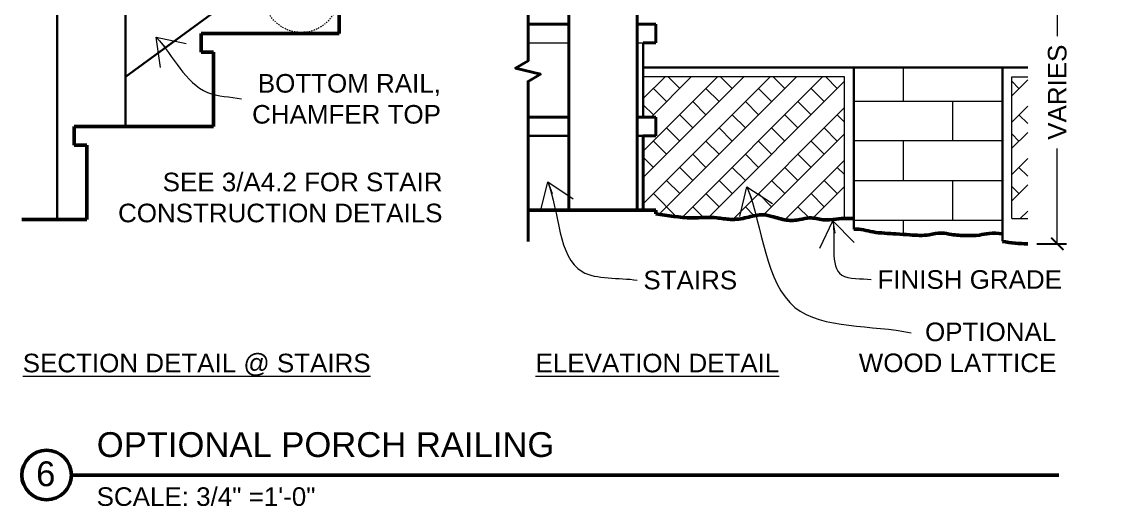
# Model space of a CAD drawing. Header units: inches. Extents: x -54 to 15382, y 469 to 41738.
# Drawn here: x 1249 to 1337.1, y 3213 to 3252.1 of the extents above; entities that cross this region are included whole.
import ezdxf

# ---------------------------------------------------------------- set-up
doc = ezdxf.new("R2010")
doc.units = ezdxf.units.IN
doc.header["$MEASUREMENT"] = 0
doc.linetypes.add('DASHED2', pattern=[0.375, 0.25, -0.125])
doc.layers.get('0').update_dxf_attribs({"lineweight": 9})
for name, color, linetype, lineweight in [('1', 7, 'Continuous', 9), ('2', 7, 'Continuous', 18), ('3', 7, 'Continuous', 30), ('4', 7, 'Continuous', 40), ('5', 7, 'Continuous', 50), ('A-DIMSx', 7, 'Continuous', 9), ('A-TEXTx', 7, 'Continuous', 18), ('TB-11x17', 7, 'Continuous', 50)]:
    doc.layers.add(name, color=color, linetype=linetype, lineweight=lineweight)
doc.styles.get("Standard").update_dxf_attribs({"font": 'arial.ttf'})
doc.dimstyles.get("Standard").update_dxf_attribs({"dimtxt": 3, "dimasz": 2, "dimexe": 0.03125, "dimexo": 0.0625, "dimgap": 0.03125, "dimtad": 0, "dimtoh": 1, "dimdec": 4, "dimlfac": 0.99985, "dimzin": 0, "dimdsep": 46, "dimlunit": 4, "dimtxsty": 'Standard', "dimblk": 'ARCHTICK', "dimblk1": 'ARCHTICK', "dimblk2": 'ARCHTICK', "dimcen": 0.09, "dimclrt": 256, "dimadec": 0, "dimazin": 0, "dimtfac": 1, "dimtdec": 4, "dimtofl": 0, "dimtmove": 0, "dimatfit": 3, "dimfxl": 1, "dimtolj": 1, "dimtzin": 0, "dimarcsym": 0})

# ---------------------------------------------------------------- blocks, each defined once
blk = doc.blocks.new('_ArchTick')
at = {"color": 0, "linetype": 'ByBlock', "lineweight": 0, "const_width": 0.15}
blk.add_lwpolyline([(-0.5, -0.5), (0.5, 0.5)], dxfattribs=at)
blk = doc.blocks.new('*D478')
at = {"layer": 'A-DIMSx', "color": 0, "lineweight": -2, "ltscale": 0.1}
for p, q in [((1330.965, 3258.633), (1333.358, 3258.633)), ((1330.965, 3234.164), (1333.358, 3234.164))]:
    blk.add_line(p, q, dxfattribs=at)
at = {"layer": 'A-DIMSx', "color": 0, "lineweight": 5, "ltscale": 0.1}
for p, q in [((1332.608, 3258.633), (1332.608, 3250.932)), ((1332.608, 3234.164), (1332.608, 3241.865))]:
    blk.add_line(p, q, dxfattribs=at)
at = {"layer": 'A-DIMSx', "color": 0, "lineweight": 5}
for p, rotation in [((1332.608, 3258.633), 90), ((1332.608, 3234.164), 270)]:
    blk.add_blockref('_ArchTick', p, dxfattribs=dict(at, rotation=rotation))
at = {"layer": 'A-DIMSx', "ltscale": 0.25, "insert": (1332.608, 3246.399), "char_height": 1.5, "attachment_point": 5, "rotation": 90}
blk.add_mtext('\\A1;VARIES', dxfattribs=at)

msp = doc.modelspace()

# ---------------------------------------------------------------- linework, layer by layer
at = {"layer": '1'}
for p, q in [((1320.1784304, 3245.6834663), (1320.1784304, 3248.3834663)), ((1315.4284304, 3247.6334663), (1299.1784304, 3247.6334663)), ((1315.4284304, 3236.2058674), (1315.4284304, 3247.6334663)), ((1328.9284304, 3247.6334663), (1330.2152881, 3247.6334663)), ((1328.9284304, 3236.2058674), (1328.9284304, 3247.6334663)), ((1316.1784304, 3245.6834663), (1328.1784304, 3245.6834663)), ((1324.1784304, 3242.4834663), (1324.1784304, 3245.6834663)), ((1328.1784304, 3242.4834663), (1316.1784304, 3242.4834663)), ((1320.1784304, 3239.2834663), (1320.1784304, 3242.4834663)), ((1316.1784304, 3239.2834663), (1328.1784304, 3239.2834663)), ((1324.1784304, 3236.0834663), (1324.1784304, 3239.2834663)), ((1316.1784304, 3236.0834663), (1328.1784304, 3236.0834663)), ((1320.1784304, 3234.9252136), (1320.1784304, 3236.0834663)), ((1328.9284304, 3236.2058674), (1330.2152881, 3236.2058674))]:
    msp.add_line(p, q, dxfattribs=at)
at = {"layer": '1', "ltscale": 0.25}
for p, q in [((1300.9327414, 3247.6334663), (1299.1784304, 3245.8791553)), ((1309.4180227, 3247.6334663), (1299.1784304, 3237.3938739)), ((1307.2967024, 3247.6334663), (1299.1784304, 3239.5151943)), ((1305.175382, 3247.6334663), (1299.1784304, 3241.6365146)), ((1303.0540617, 3247.6334663), (1299.8040617, 3244.3834663)), ((1311.5393431, 3247.6334663), (1300.4462203, 3236.5403435)), ((1302.1163331, 3246.6957377), (1301.1786046, 3247.6334663)), ((1313.6606634, 3247.6334663), (1302.323897, 3236.2966999)), ((1315.4284304, 3247.2799129), (1304.4335693, 3236.2850519)), ((1306.3589738, 3246.6957377), (1305.4212452, 3247.6334663)), ((1310.6016145, 3246.6957377), (1309.6638859, 3247.6334663)), ((1314.8442552, 3246.6957377), (1313.9065266, 3247.6334663)), ((1315.4284304, 3247.2799129), (1314.8442552, 3246.6957377)), ((1328.9284304, 3246.1115625), (1330.2152881, 3247.3984203)), ((1328.9284304, 3247.2799129), (1329.5126055, 3246.6957377)), ((1301.055673, 3245.6350775), (1299.9950128, 3246.6957377)), ((1305.2983136, 3245.6350775), (1304.2376535, 3246.6957377)), ((1309.5409543, 3245.6350775), (1308.4802942, 3246.6957377)), ((1313.783595, 3245.6350775), (1312.7229348, 3246.6957377)), ((1304.2376535, 3244.5744174), (1303.1769933, 3245.6350775)), ((1308.4802942, 3244.5744174), (1307.419634, 3245.6350775)), ((1312.7229348, 3244.5744174), (1311.6622747, 3245.6350775)), ((1299.9950128, 3244.5744174), (1299.1784304, 3245.3909998)), ((1303.1769933, 3243.5137572), (1302.1163331, 3244.5744174)), ((1307.419634, 3243.5137572), (1306.3589738, 3244.5744174)), ((1315.4284304, 3245.1585926), (1306.4000144, 3236.1301766)), ((1311.6622747, 3243.5137572), (1310.6016145, 3244.5744174)), ((1315.4284304, 3243.9902422), (1314.8442552, 3244.5744174)), ((1328.9284304, 3243.9902422), (1330.2152881, 3245.2770999)), ((1329.5126055, 3244.5744174), (1330.2152881, 3243.8717348)), ((1302.1163331, 3242.453097), (1301.055673, 3243.5137572)), ((1306.3589738, 3242.453097), (1305.2983136, 3243.5137572)), ((1315.4284304, 3243.0372722), (1308.886902, 3236.4957439)), ((1310.6016145, 3242.453097), (1309.5409543, 3243.5137572)), ((1314.8442552, 3242.453097), (1313.783595, 3243.5137572)), ((1328.9284304, 3241.8689219), (1330.2152881, 3243.1557796)), ((1328.9284304, 3243.0372722), (1329.5126055, 3242.453097)), ((1301.055673, 3241.3924369), (1299.9950128, 3242.453097)), ((1305.2983136, 3241.3924369), (1304.2376535, 3242.453097)), ((1309.5409543, 3241.3924369), (1308.4802942, 3242.453097)), ((1313.783595, 3241.3924369), (1312.7229348, 3242.453097)), ((1299.9950128, 3240.3317767), (1299.1784304, 3241.1483591)), ((1304.2376535, 3240.3317767), (1303.1769933, 3241.3924369)), ((1308.4802942, 3240.3317767), (1307.419634, 3241.3924369)), ((1312.7229348, 3240.3317767), (1311.6622747, 3241.3924369)), ((1328.9284304, 3239.7476015), (1330.2152881, 3241.0344593)), ((1303.1769933, 3239.2711165), (1302.1163331, 3240.3317767)), ((1307.419634, 3239.2711165), (1306.3589738, 3240.3317767)), ((1311.6622747, 3239.2711165), (1310.6016145, 3240.3317767)), ((1315.4284304, 3240.9159519), (1310.6068008, 3236.0943223)), ((1315.4284304, 3239.7476015), (1314.8442552, 3240.3317767)), ((1329.5126055, 3240.3317767), (1330.2152881, 3239.6290941)), ((1302.1163331, 3238.2104563), (1301.055673, 3239.2711165)), ((1306.3589738, 3238.2104563), (1305.2983136, 3239.2711165)), ((1310.6016145, 3238.2104563), (1309.5409543, 3239.2711165)), ((1314.8442552, 3238.2104563), (1313.783595, 3239.2711165)), ((1315.4284304, 3238.7946315), (1312.8750588, 3236.24126)), ((1328.9284304, 3237.6262812), (1330.2152881, 3238.9131389)), ((1328.9284304, 3238.7946315), (1329.5126055, 3238.2104563)), ((1301.8653361, 3236.340133), (1299.9950128, 3238.2104563)), ((1305.2983136, 3237.1497962), (1304.2376535, 3238.2104563)), ((1309.5409543, 3237.1497962), (1308.4802942, 3238.2104563)), ((1313.783595, 3237.1497962), (1312.7229348, 3238.2104563)), ((1293.1784304, 3236.8834663), (1298.6784304, 3236.8834663)), ((1301.055673, 3237.1497962), (1300.4462203, 3236.5403435)), ((1304.0472591, 3236.2795304), (1303.1769933, 3237.1497962)), ((1308.1413406, 3236.4280896), (1307.419634, 3237.1497962)), ((1312.5664056, 3236.2456653), (1311.6622747, 3237.1497962)), ((1329.5893473, 3236.1658778), (1330.2152881, 3236.7918186))]:
    msp.add_line(p, q, dxfattribs=at)
at = {"layer": '1', "linetype": 'DASHED2', "ltscale": 0.25}
msp.add_circle((1271.5644279, 3254.2200835), 3, dxfattribs=at)
at = {"layer": '2', "ltscale": 0.1}
for p, q in [((1289.8740939, 3250.3834663), (1293.1784304, 3250.3834663)), ((1298.6784304, 3250.3834663), (1299.1784304, 3250.3834663))]:
    msp.add_line(p, q, dxfattribs=at)
at = {"layer": '3', "ltscale": 0.25}
for p, q in [((1251.8644358, 3236.1334663), (1251.8644358, 3284.1334663)), ((1257.3644358, 3243.6334663), (1257.3644358, 3284.1334663)), ((1274.6144358, 3260.2519314), (1257.3644358, 3247.6299802)), ((1299.1784304, 3244.3834663), (1298.6784304, 3244.3834663))]:
    msp.add_line(p, q, dxfattribs=at)
at = {"layer": '3'}
for p, q in [((1299.1784304, 3244.3834663), (1299.1784304, 3250.3834663)), ((1330.2152881, 3248.3834663), (1299.1784304, 3248.3834663)), ((1316.1784304, 3235.3334663), (1316.1784304, 3248.3834663)), ((1328.1784304, 3234.3725261), (1328.1784304, 3248.3834663))]:
    msp.add_line(p, q, dxfattribs=at)
at = {"layer": '3', "ltscale": 0.1}
for p, q in [((1293.1784304, 3242.8834663), (1289.8740939, 3242.8834663)), ((1299.1784304, 3242.8834663), (1298.6784304, 3242.8834663))]:
    msp.add_line(p, q, dxfattribs=at)
at = {"layer": '4', "ltscale": 0.25}
for p, q in [((1293.1784304, 3236.8834663), (1293.1784304, 3284.1334663)), ((1298.6784304, 3284.1334663), (1298.6784304, 3236.8834663))]:
    msp.add_line(p, q, dxfattribs=at)
at = {"layer": '4'}
for p, q in [((1293.1784304, 3251.8834663), (1289.8740939, 3251.8834663)), ((1300.1784304, 3251.8834663), (1298.6784304, 3251.8834663)), ((1300.1784304, 3251.8834663), (1300.1784304, 3250.3834663)), ((1300.1784304, 3250.3834663), (1299.1784304, 3250.3834663)), ((1293.1784304, 3244.3834663), (1289.8740939, 3244.3834663)), ((1300.1784304, 3244.3834663), (1298.6784304, 3244.3834663)), ((1300.1784304, 3244.3834663), (1300.1784304, 3242.8834663)), ((1300.1784304, 3242.8834663), (1299.1784304, 3242.8834663)), ((1299.1784304, 3236.8834663), (1299.1784304, 3242.8834663))]:
    msp.add_line(p, q, dxfattribs=at)
at = {"layer": '4', "ltscale": 0.25, "flags": 128}
msp.add_lwpolyline([(1289.8740939, 3234.3524625), (1289.8740939, 3247.2661069), (1290.8740939, 3247.8434571), (1288.8740939, 3248.3434571), (1289.8740939, 3248.9208074), (1289.8740939, 3260.5859133)], dxfattribs=at)
at = {"layer": '5'}
for p, q in [((1274.6144357, 3251.1334663), (1274.6144365, 3257.1334663)), ((1263.4894358, 3251.1334663), (1274.6144357, 3251.1334663)), ((1263.4894358, 3249.6334663), (1263.4894358, 3251.1334663)), ((1264.4894358, 3249.6334663), (1263.4894358, 3249.6334663)), ((1264.4894358, 3243.6334663), (1264.4894358, 3249.6334663)), ((1253.2394358, 3243.6334663), (1264.4894358, 3243.6334663)), ((1253.2394358, 3242.1334663), (1253.2394358, 3243.6334663)), ((1254.2394358, 3242.1334663), (1253.2394358, 3242.1334663)), ((1254.2394358, 3236.1334663), (1254.2394358, 3242.1334663)), ((1300.1784304, 3236.8834663), (1289.8740939, 3236.8834663)), ((1300.1784304, 3236.5834663), (1300.1784304, 3236.8834663)), ((1254.2394358, 3236.1334663), (1249.0000785, 3236.1334663))]:
    msp.add_line(p, q, dxfattribs=at)
at = {"layer": '5', "ltscale": 0.1}
msp.add_line((1253.0000785, 3215.5008975), (1332.7181095, 3215.5008975), dxfattribs=at)
msp.add_circle((1251.0000785, 3215.5008975), 2, dxfattribs=at)
at = {"layer": '5'}
for points, knots in [([(1300.1784304, 3236.5834663), (1301.1473263, 3236.4270213), (1302.7877067, 3236.1621535), (1304.8171149, 3236.3556584), (1306.2936204, 3236.0609257), (1307.5004034, 3236.2360831), (1308.5959088, 3236.5851138), (1309.6789436, 3236.3632612), (1310.6765602, 3236.0045139), (1311.7320424, 3236.0610472), (1312.7022368, 3236.3590766), (1313.6745949, 3236.0136891), (1314.6878418, 3236.176533), (1315.5162652, 3236.2145499), (1315.9964587, 3236.2113724), (1316.1784304, 3236.2101682)], [0, 0, 0, 0, 2.9323158392, 4.9645308026, 6.057871753, 7.4041715039, 8.5838365673, 9.4331112214, 10.6559290658, 11.7448241564, 12.5421273555, 13.6355212035, 14.6865432591, 15.5809055773, 16.126635363, 16.126635363, 16.126635363, 16.126635363]), ([(1316.1784304, 3235.3334663), (1316.7412892, 3235.3808231), (1317.6802053, 3235.0312431), (1319.3848855, 3234.9957108), (1320.8607366, 3234.8655927), (1322.0884518, 3234.7967806), (1323.2002177, 3235.1103615), (1324.1874345, 3234.8591659), (1325.2052373, 3234.819074), (1326.2305953, 3234.8117199), (1327.1945892, 3235.0719107), (1327.819419, 3235.0091017), (1328.1784304, 3234.9691337)], [0, 0, 0, 0, 1.6783925763, 3.483630322, 4.5769712725, 6.123192334, 7.1486998183, 7.9498657731, 9.1208240406, 10.2097191312, 11.0070223303, 12.0804037826, 12.0804037826, 12.0804037826, 12.0804037826])]:
    msp.add_open_spline(points, degree=3, knots=knots, dxfattribs=at)
msp.add_open_spline([(1328.1784304, 3234.3452387), (1328.8582229, 3234.2561389), (1329.5380155, 3234.1670391), (1330.2152881, 3234.163692)], degree=3, dxfattribs=at)

# ---------------------------------------------------------------- texts
at = {"ltscale": 0.1, "char_height": 2}
for s, insert, width, attachment_point in [('{OPTIONAL PORCH RAILING }', (1255.0500274, 3218.9579486), 156.107329603, 1), ('{6}', (1250.931201, 3215.5868198), 5.575289045, 5)]:
    msp.add_mtext(s, dxfattribs=dict(at, insert=insert, width=width, attachment_point=attachment_point))
at = {"layer": 'A-TEXTx', "ltscale": 0.5, "char_height": 1.5}
for s, insert, attachment_point in [('{BOTTOM RAIL,\\P CHAMFER TOP}', (1282.8401079, 3245.853172), 6), ('SEE 3/A4.2 FOR STAIR\\PCONSTRUCTION DETAILS', (1282.962746, 3237.88967), 6), ('{STAIRS}', (1299.1896671, 3231.2277561), 4), ('{FINISH GRADE}', (1318.0851601, 3231.2703219), 4), ('{OPTIONAL\\PWOOD LATTICE}', (1332.5253173, 3225.7934995), 6)]:
    msp.add_mtext(s, dxfattribs=dict(at, insert=insert, attachment_point=attachment_point))
at = {"layer": 'A-TEXTx', "ltscale": 0.1, "char_height": 1.5, "width": 156.107329603, "attachment_point": 1}
for s, insert in [('{\\LSECTION DETAIL @ STAIRS\\l }', (1249.0753272, 3225.2893131)), ('{\\LELEVATION DETAIL\\l }', (1290.4833767, 3225.2893131))]:
    msp.add_mtext(s, dxfattribs=dict(at, insert=insert))
at = {"layer": 'TB-11x17', "ltscale": 0.5, "insert": (1255.0395429, 3214.508175), "char_height": 1.5, "width": 24.358726652, "attachment_point": 1}
msp.add_mtext('{SCALE: 3/4" =1\'-0"}', dxfattribs=at)

# ---------------------------------------------------------------- dimensions: what is measured, and where the dimension line sits
at = {"layer": 'A-DIMSx', "ltscale": 0.1}
dim = msp.add_linear_dim(base=(1332.6081648, 3234.163692), p1=(1330.2152881, 3258.6334663), p2=(1330.2152881, 3234.163692), angle=90, text='VARIES', dimstyle='Standard', override={"dimtxt": 1.5, "dimasz": 1, "dimexe": 0.75, "dimexo": 0.75, "dimgap": 0.75, "dimlfac": -47.9928, "dimtmove": 2, "dimlwd": 5}, dxfattribs=at)
dim.commit()
dim.dimension.update_dxf_attribs({"geometry": '*D478', "text_midpoint": (1332.6081648, 3246.3985791)})

# ---------------------------------------------------------------- leaders
at = {"layer": 'A-TEXTx', "path_type": 1, "annotation_type": 0, "has_hookline": 1, "hookline_direction": 0}
for points, text_width in [([(1259.8580351, 3250.8291027), (1263.9952299, 3246.3859983), (1266.7421584, 3245.853172)], 15.7520464), ([(1291.4777869, 3239.1529167), (1294.2346819, 3231.9182373), (1298.6896671, 3231.2277561)], 7.3649386), ([(1307.5444425, 3238.7535467), (1311.4245667, 3229.0346836), (1320.8071252, 3226.9664588)], 15.8113915), ([(1314.4934205, 3236.0033883), (1315.2061972, 3231.6417762), (1317.5851601, 3231.2703219)], 14.6183492)]:
    msp.add_leader(points, dimstyle='Standard', override={"dimasz": 2, "dimgap": 0.5, "dimldrblk": 'Open90', "dimlwd": -1}, dxfattribs=dict(at, text_width=text_width))

doc.saveas('drawing.dxf')
